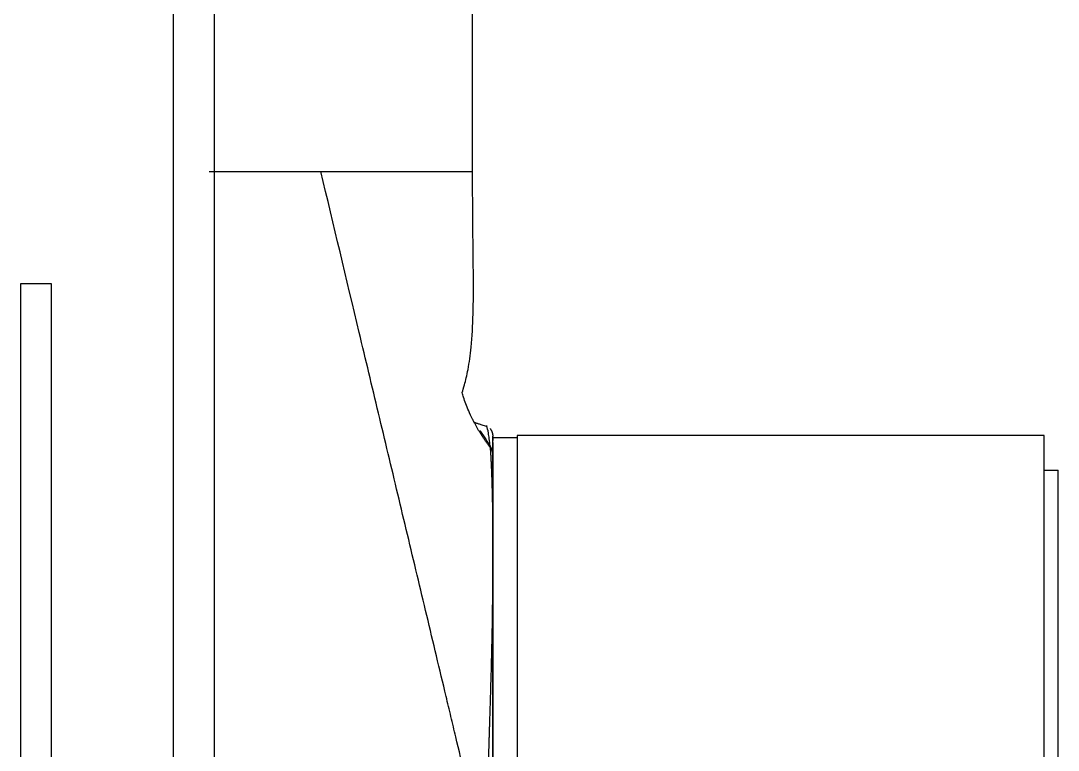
# Model space of a CAD drawing. Header units: millimetres. Extents: x -33000 to 294000, y 0 to 42408.
# Drawn here: x 57461.1 to 57512.3, y 15336.6 to 15372.6 of the extents above; entities that cross this region are included whole.
import ezdxf

# ---------------------------------------------------------------- set-up
doc = ezdxf.new("R2010")
doc.units = ezdxf.units.MM
doc.header["$LTSCALE"] = 50
doc.layers.add('arch', color=8, linetype='Continuous')

msp = doc.modelspace()

# ---------------------------------------------------------------- linework, layer by layer
at = {"layer": 'arch'}
for p, q in [((57483.35, 15365.073), (57483.35, 15444.805)), ((57461.061, 15331.605), (57461.061, 15359.605)), ((57461.061, 15359.605), (57462.56, 15359.605)), ((57462.56, 15359.605), (57462.56, 15331.605)), ((57484.35, 15352.005), (57484.35, 15351.862)), ((57484.35, 15352.005), (57485.55, 15352.005)), ((57484.35, 15351.765), (57484.35, 15325.558)), ((57485.55, 15352.105), (57485.55, 15307.105)), ((57511.55, 15352.105), (57485.55, 15352.105)), ((57511.55, 15307.105), (57511.55, 15352.105)), ((57511.55, 15350.405), (57512.25, 15350.405)), ((57512.25, 15308.805), (57512.25, 15350.405))]:
    msp.add_line(p, q, dxfattribs=at)
for points, degree in [([(57470.6, 15444.605, 0), (57470.6, 15204.105, 0)], 1), ([(57468.6, 15204.098, 0), (57468.6, 15443.605, 0)], 1), ([(57484.056, 15352.558, 0), (57483.499, 15352.71, 0), (57483.446, 15352.75, 0)], 2), ([(57484.214, 15352.449, 0), (57484.351, 15352.279, 0), (57484.35, 15352.061, 0)], 2), ([(57484.35, 15351.21, 0), (57484.35, 15351.775, 0), (57484.35, 15352.07, 0), (57484.35, 15352.068, 0)], 3), ([(57484.35, 15351.165, 0), (57484.35, 15351.181, 0), (57484.35, 15351.196, 0), (57484.35, 15351.21, 0)], 3)]:
    msp.add_open_spline(points, degree=degree, dxfattribs=at)
for points, knots in [([(57470.35, 15365.126, 0), (57470.825, 15365.126, 0), (57471.299, 15365.126, 0), (57472.243, 15365.126, 0), (57472.712, 15365.126, 0), (57473.638, 15365.126, 0), (57474.096, 15365.126, 0), (57474.995, 15365.126, 0), (57475.435, 15365.126, 0), (57475.865, 15365.126, 0)], [0, 0, 0, 0, 0.25, 0.25, 0.5, 0.5, 0.75, 0.75, 1, 1, 1, 1]), ([(57475.865, 15365.126, 0), (57476.421, 15365.126, 0), (57476.958, 15365.126, 0), (57477.985, 15365.126, 0), (57478.474, 15365.126, 0), (57479.395, 15365.126, 0), (57479.827, 15365.126, 0), (57480.625, 15365.126, 0), (57480.991, 15365.126, 0), (57481.65, 15365.126, 0), (57481.942, 15365.126, 0), (57482.448, 15365.126, 0), (57482.661, 15365.126, 0), (57483.004, 15365.126, 0), (57483.133, 15365.126, 0), (57483.307, 15365.126, 0), (57483.35, 15365.126, 0), (57483.35, 15365.126, 0)], [0, 0, 0, 0, 0.125, 0.125, 0.25, 0.25, 0.375, 0.375, 0.5, 0.5, 0.625, 0.625, 0.75, 0.75, 0.875, 0.875, 1, 1, 1, 1]), ([(57483.478, 15333.26, 0), (57483.319, 15333.924, 0), (57483.16, 15334.589, 0), (57482.842, 15335.919, 0), (57482.604, 15336.916, 0), (57482.366, 15337.913, 0), (57482.207, 15338.578, 0), (57482.127, 15338.91, 0), (57481.889, 15339.908, 0), (57481.412, 15341.902, 0), (57480.777, 15344.562, 0), (57480.301, 15346.556, 0), (57479.983, 15347.885, 0), (57479.824, 15348.55, 0), (57479.348, 15350.544, 0), (57479.031, 15351.873, 0), (57478.396, 15354.529, 0), (57478.079, 15355.856, 0), (57477.129, 15359.834, 0), (57476.496, 15362.482, 0), (57475.865, 15365.126, 0)], [0, 0, 0, 0, 0.0625, 0.0625, 0.125, 0.15625, 0.15625, 0.1875, 0.1875, 0.25, 0.375, 0.4375, 0.4375, 0.5, 0.5, 0.625, 0.625, 0.75, 0.75, 1, 1, 1, 1]), ([(57482.845, 15354.231, 0), (57482.878, 15354.327, 0), (57482.959, 15354.61, 0), (57483.148, 15355.363, 0), (57483.381, 15357.043, 0), (57483.408, 15359.463, 0), (57483.364, 15362.406, 0), (57483.355, 15364.166, 0), (57483.35, 15365.126, 0)], [0, 0, 0, 0, 0.078678, 0.177638, 0.289308, 0.581836, 0.773984, 1, 1, 1, 1]), ([(57483.368, 15352.877, 0), (57483.362, 15352.891, 0), (57483.289, 15353.035, 0), (57483.167, 15353.299, 0), (57483.022, 15353.659, 0), (57482.915, 15353.964, 0), (57482.856, 15354.149, 0), (57482.833, 15354.228, 0)], [0, 0, 0, 0, 0.031509, 0.333863, 0.599469, 0.830015, 1, 1, 1, 1]), ([(57484.221, 15351.522, 0), (57484.211, 15351.534, 0), (57484.192, 15351.559, 0), (57484.163, 15351.598, 0), (57484.134, 15351.638, 0), (57484.103, 15351.679, 0), (57484.073, 15351.721, 0), (57484.041, 15351.765, 0), (57484.01, 15351.809, 0), (57483.977, 15351.856, 0), (57483.945, 15351.903, 0), (57483.911, 15351.952, 0), (57483.878, 15352.002, 0), (57483.844, 15352.054, 0), (57483.809, 15352.106, 0), (57483.775, 15352.161, 0), (57483.74, 15352.216, 0), (57483.705, 15352.273, 0), (57483.669, 15352.331, 0), (57483.634, 15352.391, 0), (57483.598, 15352.452, 0), (57483.562, 15352.514, 0), (57483.527, 15352.578, 0), (57483.491, 15352.643, 0), (57483.455, 15352.71, 0), (57483.419, 15352.778, 0), (57483.39, 15352.834, 0), (57483.373, 15352.867, 0), (57483.368, 15352.877, 0)], [0, 0, 0, 0, 0.02912, 0.059125, 0.090007, 0.121759, 0.154376, 0.18785, 0.222175, 0.257345, 0.293352, 0.330192, 0.367856, 0.406341, 0.445639, 0.485746, 0.526656, 0.568365, 0.610868, 0.654161, 0.69824, 0.743102, 0.788745, 0.835166, 0.882364, 0.930336, 0.979084, 1, 1, 1, 1]), ([(57483.714, 15352.353, 0), (57483.725, 15352.337, 0), (57483.76, 15352.286, 0), (57483.818, 15352.199, 0), (57483.887, 15352.094, 0), (57483.955, 15351.989, 0), (57484.022, 15351.885, 0), (57484.089, 15351.781, 0), (57484.154, 15351.677, 0), (57484.197, 15351.608, 0), (57484.218, 15351.573, 0)], [0, 0, 0, 0, 0.065548, 0.203091, 0.339293, 0.474149, 0.607653, 0.7398, 0.870584, 1, 1, 1, 1]), ([(57484.218, 15351.573, 0), (57484.19, 15351.843, 0), (57484.162, 15352.059, 0), (57484.109, 15352.384, 0), (57484.085, 15352.494, 0), (57484.056, 15352.571, 0), (57484.049, 15352.585, 0), (57484.042, 15352.592, 0)], [0, 0, 0, 0, 0.425714, 0.425714, 0.851427, 0.851427, 1, 1, 1, 1]), ([(57484.221, 15351.522, 0), (57484.221, 15351.514, 0), (57484.222, 15351.498, 0), (57484.224, 15351.475, 0), (57484.226, 15351.451, 0), (57484.227, 15351.426, 0), (57484.229, 15351.402, 0), (57484.231, 15351.377, 0), (57484.232, 15351.353, 0), (57484.234, 15351.328, 0), (57484.236, 15351.302, 0), (57484.237, 15351.277, 0), (57484.239, 15351.251, 0), (57484.241, 15351.225, 0), (57484.242, 15351.199, 0), (57484.244, 15351.173, 0), (57484.245, 15351.146, 0), (57484.247, 15351.12, 0), (57484.248, 15351.093, 0), (57484.25, 15351.066, 0), (57484.252, 15351.039, 0), (57484.253, 15351.011, 0), (57484.255, 15350.983, 0), (57484.256, 15350.956, 0), (57484.258, 15350.927, 0), (57484.259, 15350.899, 0), (57484.261, 15350.871, 0), (57484.262, 15350.842, 0), (57484.264, 15350.813, 0), (57484.265, 15350.784, 0), (57484.266, 15350.755, 0), (57484.268, 15350.725, 0), (57484.269, 15350.696, 0), (57484.271, 15350.666, 0), (57484.272, 15350.636, 0), (57484.273, 15350.606, 0), (57484.275, 15350.575, 0), (57484.276, 15350.545, 0), (57484.278, 15350.514, 0), (57484.279, 15350.483, 0), (57484.28, 15350.452, 0), (57484.281, 15350.42, 0), (57484.283, 15350.389, 0), (57484.284, 15350.357, 0), (57484.285, 15350.325, 0), (57484.287, 15350.293, 0), (57484.288, 15350.261, 0), (57484.289, 15350.228, 0), (57484.29, 15350.196, 0), (57484.292, 15350.163, 0), (57484.293, 15350.13, 0), (57484.294, 15350.097, 0), (57484.295, 15350.063, 0), (57484.296, 15350.03, 0), (57484.298, 15349.996, 0), (57484.299, 15349.962, 0), (57484.3, 15349.928, 0), (57484.301, 15349.893, 0), (57484.302, 15349.859, 0), (57484.303, 15349.824, 0), (57484.304, 15349.789, 0), (57484.305, 15349.754, 0), (57484.306, 15349.719, 0), (57484.307, 15349.683, 0), (57484.308, 15349.648, 0), (57484.309, 15349.612, 0), (57484.31, 15349.576, 0), (57484.311, 15349.54, 0), (57484.312, 15349.504, 0), (57484.313, 15349.467, 0), (57484.314, 15349.43, 0), (57484.315, 15349.393, 0), (57484.316, 15349.356, 0), (57484.317, 15349.319, 0), (57484.318, 15349.282, 0), (57484.319, 15349.244, 0), (57484.32, 15349.206, 0), (57484.321, 15349.169, 0), (57484.322, 15349.13, 0), (57484.322, 15349.092, 0), (57484.323, 15349.054, 0), (57484.324, 15349.015, 0), (57484.325, 15348.976, 0), (57484.326, 15348.937, 0), (57484.327, 15348.898, 0), (57484.327, 15348.859, 0), (57484.329, 15348.794, 0), (57484.33, 15348.704, 0), (57484.332, 15348.586, 0), (57484.334, 15348.467, 0), (57484.335, 15348.345, 0), (57484.336, 15348.221, 0), (57484.337, 15348.095, 0), (57484.338, 15347.967, 0), (57484.339, 15347.836, 0), (57484.34, 15347.703, 0), (57484.341, 15347.567, 0), (57484.341, 15347.429, 0), (57484.342, 15347.288, 0), (57484.342, 15347.145, 0), (57484.342, 15347, 0), (57484.342, 15346.852, 0), (57484.342, 15346.701, 0), (57484.342, 15346.548, 0), (57484.342, 15346.392, 0), (57484.342, 15346.233, 0), (57484.342, 15346.072, 0), (57484.342, 15345.908, 0), (57484.341, 15345.741, 0), (57484.341, 15345.571, 0), (57484.34, 15345.399, 0), (57484.34, 15345.223, 0), (57484.339, 15345.026, 0), (57484.337, 15344.804, 0), (57484.336, 15344.555, 0), (57484.334, 15344.293, 0), (57484.331, 15344.02, 0), (57484.328, 15343.735, 0), (57484.324, 15343.437, 0), (57484.32, 15343.127, 0), (57484.315, 15342.803, 0), (57484.309, 15342.48, 0), (57484.302, 15342.138, 0), (57484.294, 15341.759, 0), (57484.284, 15341.306, 0), (57484.27, 15340.776, 0), (57484.254, 15340.168, 0), (57484.239, 15339.638, 0), (57484.226, 15339.22, 0), (57484.218, 15338.946, 0), (57484.21, 15338.68, 0), (57484.202, 15338.423, 0), (57484.194, 15338.175, 0), (57484.187, 15337.937, 0), (57484.179, 15337.707, 0), (57484.173, 15337.487, 0), (57484.166, 15337.277, 0), (57484.16, 15337.077, 0), (57484.154, 15336.887, 0), (57484.148, 15336.706, 0), (57484.143, 15336.536, 0), (57484.14, 15336.425, 0), (57484.138, 15336.368, 0), (57484.138, 15336.36, 0), (57484.138, 15336.35, 0), (57484.138, 15336.337, 0), (57484.137, 15336.321, 0), (57484.137, 15336.301, 0), (57484.136, 15336.279, 0), (57484.135, 15336.254, 0), (57484.135, 15336.225, 0), (57484.134, 15336.194, 0), (57484.133, 15336.159, 0), (57484.132, 15336.121, 0), (57484.131, 15336.081, 0), (57484.13, 15336.037, 0), (57484.128, 15335.99, 0), (57484.127, 15335.94, 0), (57484.126, 15335.887, 0), (57484.124, 15335.831, 0), (57484.122, 15335.771, 0), (57484.121, 15335.709, 0), (57484.119, 15335.643, 0), (57484.117, 15335.575, 0), (57484.115, 15335.503, 0), (57484.113, 15335.428, 0), (57484.111, 15335.35, 0), (57484.109, 15335.269, 0), (57484.106, 15335.184, 0), (57484.104, 15335.097, 0), (57484.102, 15335.006, 0), (57484.099, 15334.912, 0), (57484.096, 15334.815, 0), (57484.094, 15334.715, 0), (57484.091, 15334.611, 0), (57484.088, 15334.504, 0), (57484.085, 15334.394, 0), (57484.082, 15334.281, 0), (57484.078, 15334.164, 0), (57484.075, 15334.045, 0), (57484.072, 15333.922, 0), (57484.068, 15333.795, 0), (57484.065, 15333.666, 0), (57484.061, 15333.533, 0), (57484.057, 15333.397, 0), (57484.054, 15333.305, 0), (57484.053, 15333.258, 0)], [0, 0, 0, 0, 0.002934, 0.005866, 0.008796, 0.011724, 0.01465, 0.017575, 0.020498, 0.023419, 0.026338, 0.029255, 0.032171, 0.035085, 0.037996, 0.040907, 0.043815, 0.046721, 0.049626, 0.052529, 0.05543, 0.058329, 0.061226, 0.064122, 0.067015, 0.069907, 0.072798, 0.075686, 0.078573, 0.081457, 0.084341, 0.087222, 0.090101, 0.092979, 0.095855, 0.098729, 0.101601, 0.104472, 0.107341, 0.110208, 0.113073, 0.115937, 0.118799, 0.121658, 0.124517, 0.127373, 0.130228, 0.133081, 0.135932, 0.138781, 0.141629, 0.144475, 0.147319, 0.150161, 0.153002, 0.155841, 0.158678, 0.161513, 0.164347, 0.167178, 0.170008, 0.172837, 0.175663, 0.178488, 0.181311, 0.184132, 0.186951, 0.189769, 0.192584, 0.195398, 0.19821, 0.201021, 0.203829, 0.206636, 0.209441, 0.212245, 0.215046, 0.217846, 0.220644, 0.22344, 0.226234, 0.229027, 0.231817, 0.234606, 0.237393, 0.240178, 0.242962, 0.251027, 0.259154, 0.267341, 0.27559, 0.2839, 0.292272, 0.300706, 0.309201, 0.317759, 0.326379, 0.33506, 0.343805, 0.352611, 0.361481, 0.370413, 0.379408, 0.388467, 0.397588, 0.406773, 0.416022, 0.425334, 0.434711, 0.444151, 0.453655, 0.463224, 0.472857, 0.485634, 0.49886, 0.512534, 0.526658, 0.541233, 0.556258, 0.571735, 0.587665, 0.60405, 0.618902, 0.636913, 0.658089, 0.682433, 0.709951, 0.740651, 0.753028, 0.764964, 0.776458, 0.787511, 0.798121, 0.808287, 0.818011, 0.82729, 0.836126, 0.844518, 0.852466, 0.859969, 0.867027, 0.873641, 0.873811, 0.874106, 0.874527, 0.875073, 0.875745, 0.876543, 0.877466, 0.878514, 0.879689, 0.880989, 0.882414, 0.883966, 0.885642, 0.887445, 0.889373, 0.891427, 0.893606, 0.895911, 0.898342, 0.900898, 0.90358, 0.906388, 0.909321, 0.912381, 0.915565, 0.918876, 0.922313, 0.925875, 0.929563, 0.933377, 0.937316, 0.941382, 0.945573, 0.949891, 0.954334, 0.958904, 0.963599, 0.968421, 0.973368, 0.978442, 0.983642, 0.988968, 0.994421, 1, 1, 1, 1]), ([(57484.35, 15351.21, 0), (57484.35, 15351.243, 0), (57484.347, 15351.275, 0), (57484.336, 15351.34, 0), (57484.327, 15351.372, 0), (57484.305, 15351.434, 0), (57484.291, 15351.464, 0), (57484.258, 15351.521, 0), (57484.239, 15351.548, 0), (57484.218, 15351.573, 0)], [0, 0, 0, 0, 0.25, 0.25, 0.5, 0.5, 0.75, 0.75, 1, 1, 1, 1]), ([(57484.221, 15351.522, 0), (57484.22, 15351.525, 0), (57484.22, 15351.533, 0), (57484.22, 15351.543, 0), (57484.219, 15351.553, 0), (57484.219, 15351.563, 0), (57484.218, 15351.57, 0), (57484.218, 15351.573, 0)], [0, 0, 0, 0, 0.196392, 0.394562, 0.594536, 0.79634, 1, 1, 1, 1]), ([(57484.221, 15351.522, 0), (57484.241, 15351.497, 0), (57484.259, 15351.471, 0), (57484.292, 15351.414, 0), (57484.306, 15351.385, 0), (57484.328, 15351.324, 0), (57484.336, 15351.292, 0), (57484.347, 15351.229, 0), (57484.35, 15351.197, 0), (57484.35, 15351.165, 0)], [0, 0, 0, 0, 0.25, 0.25, 0.5, 0.5, 0.75, 0.75, 1, 1, 1, 1]), ([(57484.35, 15333.187, 0), (57484.35, 15334.215, 0), (57484.35, 15335.234, 0), (57484.35, 15337.234, 0), (57484.35, 15338.216, 0), (57484.35, 15339.647, 0), (57484.35, 15340.117, 0), (57484.35, 15341.041, 0), (57484.35, 15341.494, 0), (57484.35, 15342.382, 0), (57484.35, 15342.816, 0), (57484.35, 15343.663, 0), (57484.35, 15344.075, 0), (57484.35, 15344.875, 0), (57484.35, 15345.262, 0), (57484.35, 15346.01, 0), (57484.35, 15346.369, 0), (57484.35, 15347.058, 0), (57484.35, 15347.387, 0), (57484.35, 15348.013, 0), (57484.35, 15348.31, 0), (57484.35, 15348.87, 0), (57484.35, 15349.133, 0), (57484.35, 15349.627, 0), (57484.35, 15349.858, 0), (57484.35, 15350.287, 0), (57484.35, 15350.485, 0), (57484.35, 15350.849, 0), (57484.35, 15351.016, 0), (57484.35, 15351.165, 0)], [0, 0, 0, 0, 0.125, 0.125, 0.25, 0.25, 0.3125, 0.3125, 0.375, 0.375, 0.4375, 0.4375, 0.5, 0.5, 0.5625, 0.5625, 0.625, 0.625, 0.6875, 0.6875, 0.75, 0.75, 0.8125, 0.8125, 0.875, 0.875, 0.9375, 0.9375, 1, 1, 1, 1])]:
    msp.add_open_spline(points, degree=3, knots=knots, dxfattribs=at)

doc.saveas('drawing.dxf')
